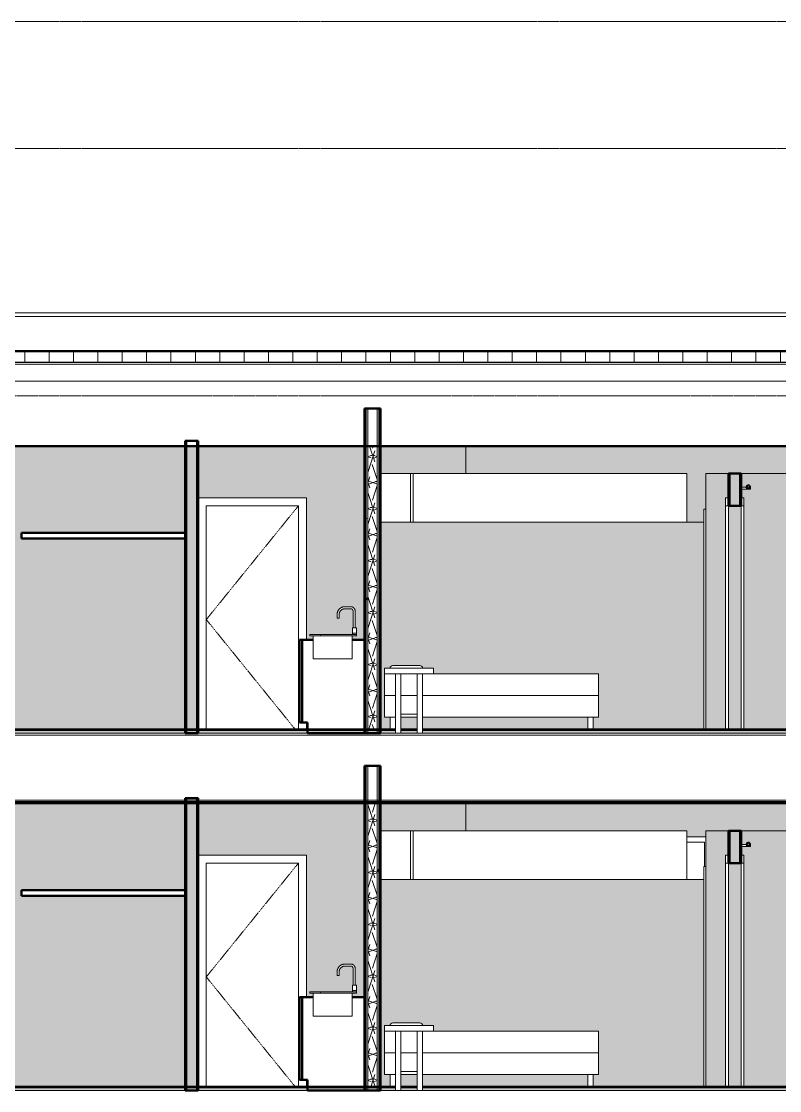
# Model space of a CAD drawing. Header units: inches. Extents: x 9584 to 15274, y -226 to 527.
# Drawn here: x 13887 to 14167, y 132 to 527 of the extents above; entities that cross this region are included whole.
import ezdxf

# ---------------------------------------------------------------- set-up
doc = ezdxf.new("R2010")
doc.units = ezdxf.units.IN
doc.header["$MEASUREMENT"] = 0
for name, pattern in [('Aligning Line 1_8_', [0.25, 0.125, -0.125]), ('Dash 1_16_', [0.125, 0.0625, -0.0625]), ('Grid Line 1_2_', [0.875, 0.5, -0.125, 0.125, -0.125])]:
    doc.linetypes.add(name, pattern=pattern)
for name, color, linetype, lineweight in [('0-5', 250, 'Continuous', 13), ('0-6', 90, 'Continuous', 5), ('A-AREA-PATT-2', 254, 'Continuous', 9), ('A-AREA-PATT-4', 41, 'Continuous', 9), ('A-DOOR-1', 7, 'Continuous', 9), ('A-DOOR-2', 7, 'Dash 1_16_', 9), ('A-DOOR-5', 250, 'Continuous', 13), ('A-DOOR-6', 10, 'Continuous', 50), ('A-DOOR-FRAM-1', 7, 'Continuous', 9), ('A-DOOR-FRAM-2', 50, 'Continuous', 20), ('A-FLOR-1', 192, 'Continuous', 50), ('A-FLOR-LEVL-1', 51, 'Grid Line 1_2_', 9), ('A-FLOR-MCUT', 51, 'Continuous', 13), ('A-FLOR-PATT-1', 8, 'Continuous', 9), ('A-GENM', 5, 'Continuous', 9), ('A-ROOF', 132, 'Continuous', 13), ('A-ROOF-1', 132, 'Continuous', 50), ('A-ROOF-PATT-1', 132, 'Continuous', 9), ('A-WALL', 113, 'Continuous', 13), ('A-WALL-1', 250, 'Continuous', 13), ('A-WALL-2', 10, 'Continuous', 50), ('A-WALL-PATT-1', 253, 'Continuous', 9), ('A-WALL-PATT-2', 7, 'Continuous', 9), ('G-ANNO-SYMB', 111, 'Aligning Line 1_8_', 9), ('G-ANNO-SYMB-1', 147, 'Aligning Line 1_8_', 9), ('I-FURN-1', 7, 'Continuous', 9), ('I-WALL-1', 10, 'Continuous', 50), ('P-SANR-FIXT-1', 7, 'Continuous', 9), ('Q-CASE-1', 10, 'Continuous', 50), ('Q-CASE-2', 7, 'Continuous', 9)]:
    doc.layers.add(name, color=color, linetype=linetype, lineweight=lineweight)
pattern_1 = [(216.87, (3263.504, 75.018), (47.980943, 31.987086), [7.997, -71.971]), (206.565, (3273.1, 70.22), (-15.99371, -15.99413), [17.881, -17.881]), (198.435, (3273.1, 62.223), (-31.98674, -15.99388), [10.115, -40.461])]
pattern_2 = [(0, (3257.106, 59.024), (30.72, 7.68), [1.267, -21.773, 1.267, -21.773, -122.88]), (0, (3257.106, 59.024), (30.72, 7.68), [-46.08, 1.267, -44.813, 1.267, -21.773, -53.76]), (0, (3257.106, 59.024), (30.72, 7.68), [-115.2, 1.267, -14.093, 1.267, -37.133]), (120, (3268.626, 62.864), (-22.01108, 22.7643), [1.267, -21.773, 1.267, -21.773, -122.88]), (120, (3268.626, 62.864), (-22.01108, 22.7643), [-46.08, 1.267, -44.813, 1.267, -21.773, -53.76]), (120, (3268.626, 62.864), (-22.01108, 22.7643), [-115.2, 1.267, -14.093, 1.267, -37.133]), (240, (3272.466, 78.224), (-8.70892, -30.4443), [1.267, -21.773, 1.267, -21.773, -122.88]), (240, (3272.466, 78.224), (-8.70892, -30.4443), [-46.08, 1.267, -44.813, 1.267, -21.773, -53.76]), (240, (3272.466, 78.224), (-8.70892, -30.4443), [-115.2, 1.267, -14.093, 1.267, -37.133])]
pattern_3 = [(161.57, (3257.586, 59.504), (-3.8399538, -1.54e-05), [0, -27.322, 3.034, 0]), (18.43, (3256.626, 59.504), (-3.8399538, 1.54e-05), [0, -27.322, 3.034, 0]), (108.43, (3257.586, 59.504), (1.919622, -9.6005246), [9.106, -21.25]), (71.57, (3256.626, 59.504), (1.919622, 9.6005246), [9.106, -21.25])]
pattern_4 = [(50, (14338.271, 59.024), (27.5427, -2.4099), [2.88, -31.68]), (355, (14338.27, 59.024), (-5.32784, 28.88427), [2.304, -25.344]), (100.451, (14340.567, 58.823), (22.2153, 26.47393), [2.448, -26.924]), (46.184, (14338.27, 66.704), (40.9819, -6.3564), [4.32, -47.52]), (96.636, (14341.687, 66.175), (35.8907, 37.4062), [3.671, -40.386]), (351.184, (14338.27, 66.704), (35.891, 37.4062), [3.456, -38.016]), (21, (14342.111, 64.784), (22.92104, -15.46073), [2.88, -31.68]), (326, (14342.11, 64.784), (9.3435, 27.84574), [2.304, -25.344]), (71.451, (14344.02, 63.496), (32.26477, 12.3844), [2.448, -26.924]), (37.5, (14338.271, 59.024), (0.466855, 12.78271), [1.267, -23.77, 1.267, -24.461, -25.44]), (37.5, (14338.271, 59.024), (0.466855, 12.78271), [-50.765, 1.267, -24.173]), (7.5, (14338.271, 59.024), (10.10159, 15.14509), [1.267, -13.402, 1.267, -23.194, -9.696]), (7.5, (14338.271, 59.024), (10.10159, 15.14509), [-39.13, 1.267, -8.429]), (327.5, (14329.708, 59.024), (20.49916, -0.86578), [1.267, -8.333, 1.267, -28.685, -39.744]), (327.5, (14329.708, 59.024), (20.49916, -0.86578), [-39.552, 1.267, -38.477]), (317.5, (14325.868, 59.024), (22.39478, 3.8443), [1.267, -11.213, 1.267, -18.624, -28.224]), (317.5, (14325.868, 59.024), (22.39478, 3.8443), [-32.371, 1.267, -26.957])]

# ---------------------------------------------------------------- blocks, each defined once
blk = doc.blocks.new('CTR - 2nd Phase_rvt-2-BUILDING SECTION - NORTH_SOUTH - LOOKING WEST')
at = {"layer": 'A-FLOR-LEVL-1'}
for p, q in [((1856.66, 394), (4168.71, 394)), ((1856.66, 264), (4168.71, 264)), ((1856.66, 132), (4168.71, 132))]:
    blk.add_line(p, q, dxfattribs=at)
at = {"layer": 'G-ANNO-SYMB-1'}
for p, q in [((1953.38, 526.95), (4071.98, 526.95)), ((1953.38, 388.59), (4071.98, 388.59))]:
    blk.add_line(p, q, dxfattribs=at)
blk = doc.blocks.new('FOLDING_SLIDING CLOSET - 72_ x 80_-1372823-BUILDING SECTION - NORTH_SOUTH - LOOKING WEST')
at = {"layer": 'A-DOOR-1'}
for p, q in [((3057.85, 214.75), (3058.6, 214.75)), ((3057.85, 133.37), (3057.85, 214.75))]:
    blk.add_line(p, q, dxfattribs=at)
blk = doc.blocks.new('OD_CW_Upper Cabinet - OD_CW_Upper Cabinet-1965009-BUILDING SECTION - NORTH_SOUTH - LOOKING WEST')
at = {"layer": 'Q-CASE-2'}
for p, q in [((2949.52, 228), (2938.52, 228)), ((2950.52, 228), (2949.52, 228)), ((2949.52, 210), (2949.52, 228)), ((2949.52, 228), (2949.52, 210)), ((2950.52, 228), (2950.52, 210))]:
    blk.add_line(p, q, dxfattribs=at)
blk = doc.blocks.new('Interior_barn_door_18732 - Interior_barn_door_18732-V72-BUILDING SECTION - NORTH_SOUTH - LOOKING WEST')
at = {"layer": 'A-DOOR-5'}
for p, q in [((3071.67, 222.96), (3073.64, 222.96)), ((3075.14, 222.15), (3071.67, 222.15)), ((3074.86, 222.96), (3075.14, 222.96)), ((3075.14, 222.96), (3075.14, 222.15))]:
    blk.add_line(p, q, dxfattribs=at)
at = {"layer": 'A-DOOR-6'}
for start, end in [(90, 270), (270, 90)]:
    blk.add_arc((3074.25, 223), 0.625, start, end, dxfattribs=at)
at = {"layer": 'A-DOOR-FRAM-1'}
for p, q in [((3065.92, 133.37), (3065.92, 216)), ((3066.92, 216), (3066.92, 133.37)), ((3071.67, 133.37), (3071.67, 216)), ((3072.67, 216), (3072.67, 133.37))]:
    blk.add_line(p, q, dxfattribs=at)
at = {"layer": 'A-DOOR-FRAM-2'}
for p, q in [((3065.92, 219), (3065.92, 216)), ((3066.92, 219), (3065.92, 219)), ((3066.92, 216), (3066.92, 219)), ((3072.67, 219), (3071.67, 219)), ((3071.67, 219), (3071.67, 216)), ((3072.67, 216), (3072.67, 219)), ((3065.92, 216), (3066.92, 216)), ((3071.67, 216), (3072.67, 216))]:
    blk.add_line(p, q, dxfattribs=at)
blk = doc.blocks.new('OD_CW_Upper Cabinet - OD_CW_Upper Cabinet-1965010-BUILDING SECTION - NORTH_SOUTH - LOOKING WEST')
at = {"layer": 'Q-CASE-2'}
for p, q in [((2950.52, 210), (2950.52, 228)), ((3051.62, 228), (2950.52, 228)), ((3051.62, 210), (3051.62, 228))]:
    blk.add_line(p, q, dxfattribs=at)
blk = doc.blocks.new('Bed-Standard - Queen 60_ x 79_-V78-BUILDING SECTION - NORTH_SOUTH - LOOKING WEST')
at = {"layer": 'I-FURN-1'}
for p, q in [((2953, 157), (2943, 157)), ((2940, 154), (2940, 146)), ((2958, 154), (3018, 154)), ((3018, 154), (3019, 154)), ((3019, 146), (3019, 154)), ((2940, 146), (2940, 138)), ((2940, 146), (2941, 146)), ((2941, 146), (2940, 146)), ((2941, 146), (2944, 146)), ((2944, 146), (2941, 146)), ((2946, 146), (2952, 146)), ((2952, 146), (2946, 146)), ((2954, 146), (3018, 146)), ((3018, 146), (2954, 146)), ((3018, 146), (3019, 146)), ((3019, 146), (3018, 146)), ((3019, 138), (3019, 146)), ((2941, 138), (2940, 138)), ((2944, 138), (2941, 138)), ((2942, 138), (2942, 133.37)), ((2942, 138), (2942, 133.37)), ((3018, 138), (2954, 138)), ((3015, 138), (3015, 133.37)), ((3015, 138), (3015, 133.37)), ((3017, 133.37), (3017, 138)), ((3017, 133.37), (3017, 138)), ((3019, 138), (3018, 138))]:
    blk.add_line(p, q, dxfattribs=at)
for centre, start, end in [((2943, 156), 90, 180), ((2953, 156), 0, 90)]:
    blk.add_arc(centre, 1, start, end, dxfattribs=at)
blk = doc.blocks.new('Table-Night Stand - 18_ x 18_ x 24_-1352623-BUILDING SECTION - NORTH_SOUTH - LOOKING WEST')
at = {"layer": 'I-FURN-1'}
for p, q in [((2939.95, 24), (2957.95, 24)), ((2939.95, 22), (2939.95, 24)), ((2957.95, 22), (2957.95, 24)), ((2957.95, 22), (2939.95, 22)), ((2943.95, 0), (2943.95, 22)), ((2945.95, 0), (2945.95, 22)), ((2951.95, 0), (2951.95, 22)), ((2953.95, 0), (2953.95, 22)), ((2945.95, 7), (2951.95, 7)), ((2945.95, 6), (2945.95, 7)), ((2951.95, 6), (2945.95, 6)), ((2951.95, 6), (2951.95, 7)), ((2945.95, 0), (2943.95, 0)), ((2953.95, 0), (2951.95, 0))]:
    blk.add_line(p, q, dxfattribs=at)
blk = doc.blocks.new('Single-Flush - 34_ x 84_-1372840-BUILDING SECTION - NORTH_SOUTH - LOOKING WEST')
at = {"layer": 'A-DOOR-2'}
for p in [(2908.15, 216), (2907.04, 133.37)]:
    blk.add_line(p, (2874.15, 174), dxfattribs=at)
at = {"layer": 'A-DOOR-FRAM-1'}
for p, q in [((2911.15, 219), (2871.15, 219)), ((2911.15, 166.5), (2911.15, 219)), ((2874.15, 133.37), (2874.15, 216)), ((2874.15, 216), (2908.15, 216)), ((2908.15, 216), (2908.15, 133.37)), ((2911.15, 133.37), (2911.15, 136))]:
    blk.add_line(p, q, dxfattribs=at)
blk = doc.blocks.new('M_Sink Vanity-Square - 500 x 440mm-V83-BUILDING SECTION - NORTH_SOUTH - LOOKING WEST')
at = {"layer": 'P-SANR-FIXT-1'}
for p, q in [((2927.52, 178.75), (2925.34, 178.75)), ((2925.34, 178), (2927.52, 178)), ((2922.46, 175.87), (2922.46, 174.5)), ((2923.21, 174.5), (2922.46, 174.5)), ((2923.21, 174.5), (2923.21, 175.87)), ((2928.34, 177.19), (2928.34, 171)), ((2929.09, 171), (2929.09, 177.19)), ((2928.15, 171), (2928.15, 168.99)), ((2928.15, 171), (2928.15, 168.99)), ((2928.17, 171), (2928.9, 171)), ((2928.17, 171), (2928.17, 171)), ((2928.9, 171), (2929.63, 171)), ((2929.63, 171), (2929.63, 171)), ((2929.65, 168.99), (2929.65, 171)), ((2929.65, 168.99), (2929.65, 171)), ((2912.33, 168.5), (2916.33, 168.5)), ((2912.33, 168), (2912.33, 168.5)), ((2916.33, 168), (2912.33, 168)), ((2913.58, 168), (2913.58, 159.5)), ((2916.33, 168.5), (2927.15, 168.5)), ((2916.33, 168.5), (2916.33, 168)), ((2927.15, 168), (2916.33, 168)), ((2927.15, 168.5), (2929.65, 168.5)), ((2929.65, 168), (2927.15, 168)), ((2928.02, 159.5), (2928.02, 168)), ((2928.15, 168.99), (2928.15, 168.5)), ((2928.15, 168.99), (2929.65, 168.99)), ((2929.65, 168.5), (2929.65, 168.99)), ((2929.65, 168), (2929.65, 168.5)), ((2916.33, 159.5), (2913.58, 159.5)), ((2925.27, 159.5), (2916.33, 159.5)), ((2928.02, 159.5), (2925.27, 159.5))]:
    blk.add_line(p, q, dxfattribs=at)
at = {"layer": 'P-SANR-FIXT-1', "flags": 128}
for points in [[(2925.34, 178.75), (2925.22, 178.75), (2925.11, 178.74), (2924.99, 178.73), (2924.88, 178.71), (2924.77, 178.69), (2924.65, 178.67), (2924.54, 178.64), (2924.43, 178.6), (2924.32, 178.57), (2924.22, 178.52), (2924.11, 178.48), (2924.01, 178.43), (2923.91, 178.37), (2923.81, 178.31), (2923.71, 178.25), (2923.62, 178.18), (2923.53, 178.11), (2923.44, 178.04), (2923.36, 177.96), (2923.27, 177.88), (2923.2, 177.79), (2923.12, 177.71), (2923.05, 177.62), (2922.98, 177.52), (2922.92, 177.43), (2922.86, 177.33), (2922.8, 177.23), (2922.75, 177.13), (2922.7, 177.02), (2922.66, 176.92), (2922.62, 176.81), (2922.58, 176.7), (2922.55, 176.59), (2922.52, 176.48), (2922.5, 176.36), (2922.49, 176.25), (2922.47, 176.14), (2922.46, 176.02), (2922.46, 175.91), (2922.46, 175.87)], [(2923.21, 175.87), (2923.21, 175.96), (2923.22, 176.04), (2923.23, 176.13), (2923.24, 176.21), (2923.25, 176.3), (2923.27, 176.38), (2923.29, 176.46), (2923.32, 176.54), (2923.35, 176.62), (2923.38, 176.7), (2923.41, 176.78), (2923.45, 176.86), (2923.49, 176.93), (2923.54, 177), (2923.58, 177.07), (2923.63, 177.14), (2923.68, 177.21), (2923.74, 177.28), (2923.8, 177.34), (2923.86, 177.4), (2923.92, 177.46), (2923.98, 177.51), (2924.05, 177.57), (2924.12, 177.62), (2924.19, 177.66), (2924.26, 177.71), (2924.33, 177.75), (2924.41, 177.79), (2924.49, 177.82), (2924.57, 177.86), (2924.65, 177.88), (2924.73, 177.91), (2924.81, 177.93), (2924.89, 177.95), (2924.98, 177.97), (2925.06, 177.98), (2925.14, 177.99), (2925.23, 178), (2925.31, 178), (2925.34, 178)], [(2929.09, 177.19), (2929.08, 177.25), (2929.08, 177.31), (2929.08, 177.37), (2929.07, 177.44), (2929.06, 177.5), (2929.04, 177.56), (2929.03, 177.62), (2929.01, 177.68), (2928.99, 177.74), (2928.96, 177.8), (2928.94, 177.85), (2928.91, 177.91), (2928.88, 177.96), (2928.85, 178.02), (2928.81, 178.07), (2928.78, 178.12), (2928.74, 178.17), (2928.7, 178.22), (2928.66, 178.26), (2928.61, 178.31), (2928.57, 178.35), (2928.52, 178.39), (2928.47, 178.43), (2928.42, 178.47), (2928.37, 178.5), (2928.31, 178.54), (2928.26, 178.57), (2928.2, 178.59), (2928.15, 178.62), (2928.09, 178.64), (2928.03, 178.67), (2927.97, 178.68), (2927.91, 178.7), (2927.85, 178.72), (2927.79, 178.73), (2927.73, 178.74), (2927.67, 178.74), (2927.6, 178.75), (2927.54, 178.75), (2927.52, 178.75)], [(2927.52, 178), (2927.56, 178), (2927.59, 178), (2927.62, 177.99), (2927.65, 177.99), (2927.69, 177.98), (2927.72, 177.98), (2927.75, 177.97), (2927.78, 177.96), (2927.81, 177.95), (2927.84, 177.94), (2927.87, 177.92), (2927.9, 177.91), (2927.93, 177.89), (2927.96, 177.88), (2927.98, 177.86), (2928.01, 177.84), (2928.03, 177.82), (2928.06, 177.8), (2928.08, 177.78), (2928.11, 177.75), (2928.13, 177.73), (2928.15, 177.71), (2928.17, 177.68), (2928.19, 177.65), (2928.21, 177.63), (2928.22, 177.6), (2928.24, 177.57), (2928.26, 177.54), (2928.27, 177.51), (2928.28, 177.48), (2928.29, 177.45), (2928.3, 177.42), (2928.31, 177.39), (2928.32, 177.36), (2928.32, 177.33), (2928.33, 177.29), (2928.33, 177.26), (2928.34, 177.23), (2928.34, 177.2), (2928.34, 177.19)]]:
    blk.add_lwpolyline(points, dxfattribs=at)
blk = doc.blocks.new('OD_CW_Base Cabinet - OD_CW_Base Cabinet-1869844-BUILDING SECTION - NORTH_SOUTH - LOOKING WEST')
at = {"layer": 'Q-CASE-1'}
for p, q in [((2908.52, 166.5), (2908.52, 136)), ((2909.52, 166.5), (2908.52, 166.5)), ((2909.52, 136), (2909.52, 166.5)), ((2909.52, 166.5), (2909.52, 136)), ((2913.58, 166.5), (2909.52, 166.5)), ((2932.52, 166.5), (2928.02, 166.5)), ((2932.52, 132), (2932.52, 166.5)), ((2908.52, 136), (2909.52, 136)), ((2909.52, 136), (2911.52, 136)), ((2911.52, 136), (2911.52, 132)), ((2911.52, 132), (2932.52, 132))]:
    blk.add_line(p, q, dxfattribs=at)
blk = doc.blocks.new('OD_CW_Closet - OD_CW_Closet-1901942-BUILDING SECTION - NORTH_SOUTH - LOOKING WEST')
at = {"layer": 'Q-CASE-1'}
for p, q in [((2805.87, 206), (2805.87, 204)), ((2866.4, 206), (2805.87, 206)), ((2866.4, 204), (2866.4, 206)), ((2805.87, 204), (2866.4, 204))]:
    blk.add_line(p, q, dxfattribs=at)
blk = doc.blocks.new('CTR - 1st Phase - Unit Layouts_rvt-2-BUILDING SECTION - NORTH_SOUTH - LOOKING WEST')
at = {"layer": 'A-WALL-PATT-1'}
h = blk.add_hatch(dxfattribs=at)
h.set_pattern_fill('FP_45', color=256, style=0, pattern_type=2)
h.set_pattern_definition(pattern_1)
h.paths.add_polyline_path([(2868.14, 265.25), (2870.52, 265.25), (2870.52, 265.37), (2867.02, 265.37), (2867.02, 265.25)], flags=0)
h = blk.add_hatch(dxfattribs=at)
h.set_pattern_fill('FP_45', color=256, style=0, pattern_type=2)
h.set_pattern_definition(pattern_1)
h.paths.add_polyline_path([(2870.52, 133.25), (2870.52, 133.37), (2867.02, 133.37), (2867.02, 133.25)], flags=0)
at = {"layer": 'A-WALL-1'}
for p, q in [((2867.02, 372), (2867.02, 264)), ((2870.52, 372), (2870.52, 264)), ((2970.03, 370), (2970.03, 360)), ((3058.6, 265.37), (3058.6, 360)), ((3058.6, 360), (3063.35, 360)), ((3066.92, 360), (3063.35, 360)), ((3067.55, 348), (3067.55, 360)), ((3071.05, 348), (3071.05, 360)), ((3092.12, 360), (3071.67, 360)), ((3066.92, 265.37), (3066.92, 348)), ((3071.67, 348), (3071.67, 265.37)), ((3057.85, 342), (2938.52, 342)), ((2867.02, 240), (2867.02, 132)), ((2870.52, 240), (2870.52, 132)), ((2970.03, 238.12), (2970.03, 228)), ((3058.6, 133.37), (3058.6, 228)), ((3058.6, 228), (3063.35, 228)), ((3066.92, 228), (3063.35, 228)), ((3067.55, 216), (3067.55, 228)), ((3071.05, 216), (3071.05, 228)), ((3092.12, 228), (3071.67, 228)), ((3066.92, 133.37), (3066.92, 216)), ((3071.67, 216), (3071.67, 133.37)), ((3057.85, 210), (2938.52, 210))]:
    blk.add_line(p, q, dxfattribs=at)
at = {"layer": 'A-WALL-2'}
for p, q in [((2871.15, 372), (2866.4, 372)), ((2866.4, 372), (2866.4, 264)), ((2871.15, 264), (2871.15, 372)), ((3071.67, 360), (3066.92, 360)), ((3066.92, 360), (3066.92, 348)), ((3071.67, 348), (3071.67, 360)), ((3066.92, 348), (3071.67, 348)), ((2866.4, 264), (2871.15, 264)), ((2871.15, 240), (2866.4, 240)), ((2866.4, 240), (2866.4, 132)), ((2871.15, 132), (2871.15, 240)), ((3071.67, 228), (3066.92, 228)), ((3066.92, 228), (3066.92, 216)), ((3071.67, 216), (3071.67, 228)), ((3066.92, 216), (3071.67, 216)), ((2866.4, 132), (2871.15, 132))]:
    blk.add_line(p, q, dxfattribs=at)
at = {"layer": '0-5'}
for name, p in [('OD_CW_Upper Cabinet - OD_CW_Upper Cabinet-1965009-BUILDING SECTION - NORTH_SOUTH - LOOKING WEST', (0, 132)), ('OD_CW_Upper Cabinet - OD_CW_Upper Cabinet-1965010-BUILDING SECTION - NORTH_SOUTH - LOOKING WEST', (0, 132)), ('Interior_barn_door_18732 - Interior_barn_door_18732-V72-BUILDING SECTION - NORTH_SOUTH - LOOKING WEST', (0, 132)), ('Single-Flush - 34_ x 84_-1372840-BUILDING SECTION - NORTH_SOUTH - LOOKING WEST', (0, 132)), ('FOLDING_SLIDING CLOSET - 72_ x 80_-1372823-BUILDING SECTION - NORTH_SOUTH - LOOKING WEST', (0, 132)), ('OD_CW_Closet - OD_CW_Closet-1901942-BUILDING SECTION - NORTH_SOUTH - LOOKING WEST', (0, 132)), ('M_Sink Vanity-Square - 500 x 440mm-V83-BUILDING SECTION - NORTH_SOUTH - LOOKING WEST', (0, 132)), ('OD_CW_Base Cabinet - OD_CW_Base Cabinet-1869844-BUILDING SECTION - NORTH_SOUTH - LOOKING WEST', (0, 132)), ('Bed-Standard - Queen 60_ x 79_-V78-BUILDING SECTION - NORTH_SOUTH - LOOKING WEST', (0, 132)), ('Table-Night Stand - 18_ x 18_ x 24_-1352623-BUILDING SECTION - NORTH_SOUTH - LOOKING WEST', (0.05, 264)), ('OD_CW_Upper Cabinet - OD_CW_Upper Cabinet-1965009-BUILDING SECTION - NORTH_SOUTH - LOOKING WEST', (0, 0)), ('OD_CW_Upper Cabinet - OD_CW_Upper Cabinet-1965010-BUILDING SECTION - NORTH_SOUTH - LOOKING WEST', (0, 0)), ('Interior_barn_door_18732 - Interior_barn_door_18732-V72-BUILDING SECTION - NORTH_SOUTH - LOOKING WEST', (0, 0)), ('Single-Flush - 34_ x 84_-1372840-BUILDING SECTION - NORTH_SOUTH - LOOKING WEST', (0, 0)), ('FOLDING_SLIDING CLOSET - 72_ x 80_-1372823-BUILDING SECTION - NORTH_SOUTH - LOOKING WEST', (0, 0)), ('OD_CW_Closet - OD_CW_Closet-1901942-BUILDING SECTION - NORTH_SOUTH - LOOKING WEST', (0, 0)), ('M_Sink Vanity-Square - 500 x 440mm-V83-BUILDING SECTION - NORTH_SOUTH - LOOKING WEST', (0, 0)), ('OD_CW_Base Cabinet - OD_CW_Base Cabinet-1869844-BUILDING SECTION - NORTH_SOUTH - LOOKING WEST', (0, 0)), ('Bed-Standard - Queen 60_ x 79_-V78-BUILDING SECTION - NORTH_SOUTH - LOOKING WEST', (0, 0)), ('Table-Night Stand - 18_ x 18_ x 24_-1352623-BUILDING SECTION - NORTH_SOUTH - LOOKING WEST', (0.05, 132))]:
    blk.add_blockref(name, p, dxfattribs=at)
blk = doc.blocks.new('CTR  - Topography_rvt-2-BUILDING SECTION - NORTH_SOUTH - LOOKING WEST')
at = {"layer": 'G-ANNO-SYMB-1'}
blk.add_line((1953.38, 480), (4071.98, 480), dxfattribs=at)
blk = doc.blocks.new('CTR - 1st Phase - Common Walls_rvt-2-BUILDING SECTION - NORTH_SOUTH - LOOKING WEST')
at = {"layer": 'A-AREA-PATT-2'}
h = blk.add_hatch(color=256, dxfattribs=at)
h.paths.add_polyline_path([(2938.52, 265.37), (2942.02, 265.37), (2942.02, 270), (2940, 270), (2940, 288), (2942, 288), (2942.13, 288.5), (2942.5, 288.87), (2943, 289), (2953, 289), (2953.5, 288.87), (2953.86, 288.5), (2954, 288), (2958, 288), (2958, 286), (3019, 286), (3019, 270), (3016.97, 270), (3016.97, 265.37), (3057.85, 265.37), (3057.85, 346.75), (3058.6, 346.75), (3058.6, 265.37), (3065.92, 265.37), (3065.92, 351), (3066.92, 351), (3066.92, 265.37), (3071.67, 265.37), (3071.67, 351), (3072.67, 351), (3072.67, 265.37), (3092.12, 265.37), (3092.12, 346.12), (3097.13, 346.12), (3097.13, 282), (3100.17, 282), (3100.17, 347), (3134.12, 347), (3134.12, 370), (2938.52, 370), (2938.52, 360), (3051.62, 360), (3051.62, 342), (2938.52, 342), (2938.52, 269.43)], flags=0)
h.paths.add_polyline_path([(2943.97, 265.37), (2944, 265.37), (2943.97, 269.43)], flags=0)
h.paths.add_polyline_path([(2946, 265.37), (2952, 265.37), (2952, 270), (2946, 270), (2946, 269.43)], flags=0)
h.paths.add_polyline_path([(3100.17, 265.37), (3100.17, 277.5), (3097.13, 277.5), (3097.13, 265.37), (3098.91, 265.37)], flags=0)
h.paths.add_polyline_path([(3015.02, 265.37), (3015.02, 270), (2954, 270), (2954, 265.37), (3012.68, 265.37)], flags=0)
h.paths.add_polyline_path([(3071.67, 354.15), (3071.67, 354.96), (3073.62, 355), (3073.8, 355.44), (3074.25, 355.62), (3074.69, 355.44), (3074.87, 354.96), (3075.14, 354.96), (3075.14, 354.15), (3072.67, 354.15)], flags=0)
h = blk.add_hatch(color=256, dxfattribs=at)
h.paths.add_polyline_path([(2938.52, 133.37), (2942.02, 133.37), (2942.02, 138), (2940, 138), (2940, 156), (2942, 156), (2942.13, 156.5), (2942.5, 156.87), (2943, 157), (2953, 157), (2953.5, 156.87), (2953.86, 156.5), (2954, 156), (2958, 156), (2958, 154), (3019, 154), (3019, 138), (3016.97, 137.99), (3016.97, 133.37), (3057.85, 133.37), (3057.85, 210), (2938.52, 210), (2938.52, 135.27)], flags=0)
h.paths.add_polyline_path([(3092.12, 133.37), (3100.17, 133.37), (3100.17, 145.5), (3092.12, 145.5), (3092.12, 150), (3100.17, 150), (3100.17, 215), (3134.12, 215), (3134.12, 238.12), (2938.52, 238.12), (2938.52, 228), (3051.62, 228), (3051.62, 225.75), (3058.6, 225.75), (3058.6, 133.37), (3065.92, 133.37), (3065.92, 219), (3066.92, 219), (3066.92, 133.37), (3071.67, 133.37), (3071.67, 219), (3072.67, 219), (3072.67, 133.37), (3078.89, 133.37)], flags=0)
h.paths.add_polyline_path([(2943.97, 133.37), (2944, 133.37), (2943.97, 135.28)], flags=0)
h.paths.add_polyline_path([(2946, 133.37), (2952, 133.37), (2952, 138), (2946, 137.99), (2946, 135.29)], flags=0)
h.paths.add_polyline_path([(3015.02, 133.37), (3015.02, 138), (2954, 138), (2954, 133.37), (3012.68, 133.37)], flags=0)
h.paths.add_polyline_path([(3071.67, 222.15), (3071.67, 222.96), (3073.62, 223), (3073.8, 223.44), (3074.25, 223.62), (3074.69, 223.44), (3074.87, 222.96), (3075.14, 222.96), (3075.14, 222.15), (3072.67, 222.15)], flags=0)
at = {"layer": 'A-AREA-PATT-4'}
h = blk.add_hatch(color=256, dxfattribs=at)
h.paths.add_polyline_path([(2805.25, 265.37), (2871.15, 265.37), (2871.15, 351), (2911.15, 351), (2911.15, 298.5), (2913.58, 298.5), (2913.58, 300), (2912.33, 300), (2912.33, 300.5), (2928.15, 300.5), (2928.17, 303), (2928.34, 303), (2928.34, 309.27), (2928.08, 309.74), (2927.93, 309.89), (2927.45, 310), (2925.26, 309.99), (2924.43, 309.78), (2923.83, 309.38), (2923.35, 308.58), (2923.21, 307.87), (2923.17, 306.5), (2922.46, 306.5), (2922.5, 308.06), (2922.68, 308.98), (2923.3, 309.91), (2924.26, 310.54), (2925.34, 310.75), (2927.52, 310.71), (2928.05, 310.61), (2928.34, 310.51), (2928.9, 309.89), (2929.09, 309.19), (2929.09, 303), (2929.63, 303), (2929.65, 300), (2928.02, 300), (2928.02, 298.5), (2932.52, 298.5), (2932.52, 370), (2640.92, 370), (2640.92, 360), (2652.7, 360), (2652.7, 324), (2640.92, 324), (2640.92, 303), (2652.82, 303), (2652.82, 298.5), (2676.51, 298.5), (2676.51, 346.12), (2714.54, 346.12), (2714.54, 298.5), (2714.91, 298.5), (2714.91, 346.12), (2752.94, 346.12), (2752.94, 265.37), (2800.12, 265.37), (2800.12, 351), (2801.12, 351), (2801.12, 265.37), (2801.75, 265.37)], flags=0)
h.paths.add_polyline_path([(2911.52, 265.37), (2911.52, 268), (2911.15, 268), (2911.15, 265.37)], flags=0)
h.paths.add_polyline_path([(2866.4, 336), (2805.87, 336), (2805.87, 338), (2866.4, 338)], flags=0)
h = blk.add_hatch(color=256, dxfattribs=at)
h.paths.add_polyline_path([(2788.89, 133.37), (2800.12, 133.37), (2800.12, 219), (2801.12, 219), (2801.12, 133.37), (2871.15, 133.37), (2871.15, 219), (2911.15, 219), (2911.15, 166.5), (2913.58, 166.5), (2913.58, 168), (2912.33, 168), (2912.33, 168.5), (2928.15, 168.5), (2928.17, 171), (2928.34, 171), (2928.34, 177.27), (2928.08, 177.74), (2927.93, 177.89), (2927.45, 178), (2925.26, 177.99), (2924.43, 177.78), (2923.83, 177.38), (2923.35, 176.58), (2923.21, 175.87), (2923.17, 174.5), (2922.46, 174.5), (2922.5, 176.06), (2922.68, 176.98), (2923.3, 177.91), (2924.26, 178.54), (2925.34, 178.75), (2927.52, 178.71), (2928.05, 178.61), (2928.34, 178.51), (2928.9, 177.89), (2929.09, 177.19), (2929.09, 171), (2929.63, 171), (2929.65, 168), (2928.02, 168), (2928.02, 166.5), (2932.52, 166.5), (2932.52, 238.12), (2640.92, 238.12), (2640.92, 228), (2652.7, 228), (2652.7, 192), (2640.92, 192), (2640.92, 171), (2652.82, 171), (2652.82, 166.5), (2676.51, 166.5), (2676.51, 225.75), (2714.54, 225.75), (2714.54, 166.5), (2714.91, 166.5), (2714.91, 225.75), (2752.94, 225.75), (2752.94, 145), (2749.3, 145), (2749.3, 133.37), (2780.96, 133.37)], flags=0)
h.paths.add_polyline_path([(2911.15, 133.37), (2911.52, 133.37), (2911.52, 136), (2911.15, 136), (2911.15, 135.19)], flags=0)
h.paths.add_polyline_path([(2866.4, 204), (2805.87, 204), (2805.87, 206), (2866.4, 206)], flags=0)
at = {"layer": 'A-WALL-PATT-1'}
h = blk.add_hatch(dxfattribs=at)
h.set_pattern_fill('FP_52', color=256, style=0, pattern_type=2)
h.set_pattern_definition(pattern_3)
h.paths.add_polyline_path([(2933.77, 265.25), (2937.27, 265.25), (2937.27, 370), (2933.77, 370), (2933.77, 265.37)], flags=0)
h = blk.add_hatch(dxfattribs=at)
h.set_pattern_fill('FP_52', color=256, style=0, pattern_type=2)
h.set_pattern_definition(pattern_3)
h.paths.add_polyline_path([(2933.77, 133.25), (2937.27, 133.25), (2937.27, 238.12), (2933.77, 238.12), (2933.77, 135.25)], flags=0)
at = {"layer": 'A-WALL-PATT-2'}
h = blk.add_hatch(dxfattribs=at)
h.set_pattern_fill('FP_43', color=256, style=0, pattern_type=2)
h.set_pattern_definition(pattern_2)
h.paths.add_polyline_path([(2932.52, 265.37), (2933.15, 265.37), (2933.15, 370), (2932.52, 370), (2932.52, 268)], flags=0)
h = blk.add_hatch(dxfattribs=at)
h.set_pattern_fill('FP_43', color=256, style=0, pattern_type=2)
h.set_pattern_definition(pattern_2)
h.paths.add_polyline_path([(2933.35, 265.37), (2933.77, 265.37), (2933.77, 370), (2933.15, 370), (2933.15, 265.37)], flags=0)
h = blk.add_hatch(dxfattribs=at)
h.set_pattern_fill('FP_43', color=256, style=0, pattern_type=2)
h.set_pattern_definition(pattern_2)
h.paths.add_polyline_path([(2933.15, 133.37), (2933.15, 238.12), (2932.52, 238.12), (2932.52, 133.37)], flags=0)
h = blk.add_hatch(dxfattribs=at)
h.set_pattern_fill('FP_43', color=256, style=0, pattern_type=2)
h.set_pattern_definition(pattern_2)
h.paths.add_polyline_path([(2933.35, 133.37), (2933.77, 133.37), (2933.77, 238.12), (2933.15, 238.12), (2933.15, 133.37)], flags=0)
h = blk.add_hatch(dxfattribs=at)
h.set_pattern_fill('FP_43', color=256, style=0, pattern_type=2)
h.set_pattern_definition(pattern_2)
h.paths.add_polyline_path([(2937.9, 133.37), (2937.9, 238.12), (2937.27, 238.12), (2937.27, 133.37)], flags=0)
h = blk.add_hatch(dxfattribs=at)
h.set_pattern_fill('FP_43', color=256, style=0, pattern_type=2)
h.set_pattern_definition(pattern_2)
h.paths.add_polyline_path([(2938.52, 133.37), (2938.52, 238.12), (2937.9, 238.12), (2937.9, 133.37), (2938.2, 133.37)], flags=0)
at = {"layer": 'A-FLOR-LEVL-1'}
for p, q in [((1856.66, 394), (4168.71, 394)), ((1856.66, 264), (4168.71, 264)), ((1856.66, 132), (4168.71, 132))]:
    blk.add_line(p, q, dxfattribs=at)
at = {"layer": 'A-WALL-1'}
for p, q in [((2933.15, 264), (2933.15, 384)), ((2933.77, 264), (2933.77, 384)), ((2937.27, 264), (2937.27, 384)), ((2937.9, 264), (2937.9, 384)), ((2933.15, 132), (2933.15, 252)), ((2933.77, 132), (2933.77, 252)), ((2937.27, 132), (2937.27, 252)), ((2937.9, 132), (2937.9, 252))]:
    blk.add_line(p, q, dxfattribs=at)
at = {"layer": 'G-ANNO-SYMB-1'}
for p, q in [((1953.38, 526.95), (4071.98, 526.95)), ((1953.38, 526.95), (4071.98, 526.95)), ((1953.38, 480), (4071.98, 480))]:
    blk.add_line(p, q, dxfattribs=at)
at = {"layer": 'I-WALL-1'}
for p, q in [((2932.52, 384), (2932.52, 264)), ((2938.52, 384), (2932.52, 384)), ((2938.52, 264), (2938.52, 384)), ((2932.52, 264), (2938.52, 264)), ((2932.52, 252), (2932.52, 132)), ((2938.52, 252), (2932.52, 252)), ((2938.52, 132), (2938.52, 252)), ((2932.52, 132), (2938.52, 132))]:
    blk.add_line(p, q, dxfattribs=at)
blk = doc.blocks.new('Basic Wall _ EXT - FIBER CEMENT - SMALL - ___-1939673-BUILDING SECTION - NORTH_SOUTH - LOOKING WEST')
at = {"layer": 'A-WALL'}
blk.add_line((3855.16, 419.28), (2073.48, 419.28), dxfattribs=at)
blk = doc.blocks.new('_THE_ WINDOW _ DOOR - Window - 2nd _ 3rd Floors-V92-BUILDING SECTION - NORTH_SOUTH - LOOKING WEST')
at = {"layer": 'A-GENM'}
for p, q in [((3051.62, 223.75), (3058.14, 223.75)), ((3058.14, 223.75), (3058.14, 214.75))]:
    blk.add_line(p, q, dxfattribs=at)

msp = doc.modelspace()

# ---------------------------------------------------------------- hatches: boundary and pattern name
at = {"layer": 'A-FLOR-PATT-1'}
h = msp.add_hatch(dxfattribs=at)
h.set_pattern_fill('FP_44', color=256, style=0, pattern_type=2)
h.set_pattern_definition(pattern_4)
h.paths.add_polyline_path([(13793.7016, 264), (13803.8974, 264), (13803.8974, 265), (13597.7151, 265), (13597.8242, 264), (13762.8153, 264)], flags=0)
h.paths.add_polyline_path([(14590.3934, 264), (14616.6322, 264), (14616.6322, 265), (14411.4143, 265), (14411.4143, 264), (14588.1982, 264)], flags=0)
h.paths.add_polyline_path([(14177.7016, 264), (14401.4143, 264), (14401.4143, 265), (14035.1638, 265), (14035.1638, 264), (14173.2891, 264)], flags=0)
h.paths.add_polyline_path([(13863.3748, 264), (14025.1638, 264), (14025.1638, 265), (13827.8307, 265), (13827.8307, 264), (13834.1016, 264)], flags=0)
h.paths.add_polyline_path([(14740.2447, 264), (14793.0714, 264), (14793.0714, 265), (14704.8697, 265), (14704.8697, 264)], flags=0)
h.paths.add_polyline_path([(13154.4016, 264), (13157.3391, 264), (13157.3391, 265), (13151.8391, 265), (13151.8391, 264)], flags=0)
h.paths.add_polyline_path([(13531.0934, 264), (13575.8015, 264), (13575.9106, 265), (13406.6723, 265), (13406.6723, 264), (13527.2766, 264)], flags=0)
h.paths.add_polyline_path([(14933.6391, 264), (14933.6391, 265), (14867.0714, 265), (14867.0714, 264), (14921.4246, 264)], flags=0)
h.paths.add_polyline_path([(13215.9899, 264), (13367.4899, 264), (13367.4899, 265), (13215.9899, 265)], flags=0)
h.paths.add_polyline_path([(14865.0714, 264), (14865.0714, 265), (14795.0714, 265), (14795.0714, 264), (14863.4942, 264)], flags=0)
h.paths.add_polyline_path([(14409.4143, 264), (14409.4143, 265), (14403.4143, 265), (14403.4143, 264), (14408.3262, 264)], flags=0)
h.paths.add_polyline_path([(14027.6403, 264), (14033.1638, 264), (14033.1638, 265), (14027.1638, 265), (14027.1638, 264)], flags=0)
h = msp.add_hatch(dxfattribs=at)
h.set_pattern_fill('FP_43', color=256, style=0, pattern_type=2)
h.set_pattern_definition([(0, (14338.271, 59.024), (30.72, 7.68), [1.267, -21.773, 1.267, -21.773, -122.88]), (0, (14338.271, 59.024), (30.72, 7.68), [-46.08, 1.267, -44.813, 1.267, -21.773, -53.76]), (0, (14338.271, 59.024), (30.72, 7.68), [-115.2, 1.267, -14.093, 1.267, -37.133]), (120, (14349.791, 62.864), (-22.011075, 22.7643), [1.267, -21.773, 1.267, -21.773, -122.88]), (120, (14349.791, 62.864), (-22.011075, 22.7643), [-46.08, 1.267, -44.813, 1.267, -21.773, -53.76]), (120, (14349.791, 62.864), (-22.011075, 22.7643), [-115.2, 1.267, -14.093, 1.267, -37.133]), (240, (14353.631, 78.224), (-8.708925, -30.4443), [1.267, -21.773, 1.267, -21.773, -122.88]), (240, (14353.631, 78.224), (-8.708925, -30.4443), [-46.08, 1.267, -44.813, 1.267, -21.773, -53.76]), (240, (14353.631, 78.224), (-8.708925, -30.4443), [-115.2, 1.267, -14.093, 1.267, -37.133])])
h.paths.add_polyline_path([(13151.8391, 238.125), (14933.6391, 238.125), (14933.6391, 238.75), (13151.8391, 238.75)], flags=0)
h = msp.add_hatch(dxfattribs=at)
h.set_pattern_fill('FP_44', color=256, style=0, pattern_type=2)
h.set_pattern_definition(pattern_4)
h.paths.add_polyline_path([(13613.8512, 132), (13803.8974, 132), (13803.8974, 133), (13597.7151, 133), (13597.8242, 132), (13603.8891, 132)], flags=0)
h.paths.add_polyline_path([(13953.2049, 132), (14025.1638, 132), (14025.1638, 133), (13827.8307, 133), (13827.8307, 132), (13947.5641, 132)], flags=0)
h.paths.add_polyline_path([(14590.3934, 132), (14616.6322, 132), (14616.6322, 133), (14411.4143, 133), (14411.4143, 132), (14588.1982, 132)], flags=0)
h.paths.add_polyline_path([(14755.909, 132), (14793.0714, 132), (14793.0714, 133), (14704.8697, 133), (14704.8697, 132), (14748.6197, 132)], flags=0)
h.paths.add_polyline_path([(14160.0528, 132), (14401.4143, 132), (14401.4143, 133), (14035.1638, 133), (14035.1638, 132), (14152.8391, 132)], flags=0)
h.paths.add_polyline_path([(13157.3391, 132), (13157.3391, 133), (13151.8391, 133), (13151.8391, 132)], flags=0)
h.paths.add_polyline_path([(13215.9899, 132), (13367.4899, 132), (13367.4899, 133), (13215.9899, 132.9642)], flags=0)
h.paths.add_polyline_path([(13531.0934, 132), (13575.8015, 132), (13575.9106, 133), (13406.6723, 133), (13406.6723, 132), (13524.9141, 132)], flags=0)
h.paths.add_polyline_path([(14033.1638, 132), (14033.1638, 133), (14027.1638, 133), (14027.1638, 132), (14027.6403, 132)], flags=0)
h.paths.add_polyline_path([(14933.6391, 132), (14933.6391, 133), (14867.0714, 133), (14867.0714, 132), (14921.4246, 132)], flags=0)
h.paths.add_polyline_path([(14865.0714, 132), (14865.0714, 133), (14795.0714, 133), (14795.0714, 132), (14863.4942, 132)], flags=0)
h.paths.add_polyline_path([(14409.4143, 132), (14409.4143, 133), (14403.4143, 133), (14403.4143, 132), (14408.3262, 132)], flags=0)
at = {"layer": 'A-ROOF-PATT-1'}
h = msp.add_hatch(dxfattribs=at)
h.set_pattern_fill('FP_47', color=256, style=0, pattern_type=2)
h.set_pattern_definition([(0, (14338.271, 59.024), (0, 9), []), (90, (14338.271, 59.024), (-9, 6e-16), [])])
h.paths.add_polyline_path([(13151.8391, 400.8859), (14483.9641, 400.9028), (14483.9641, 404.9036), (13151.8391, 404.8868), (13151.8391, 400.8943)], flags=0)
h = msp.add_hatch(dxfattribs=at)
h.set_pattern_fill('FP_46', color=256, style=0, pattern_type=2)
h.set_pattern_definition([(0, (14338.2713, 59.024), (0, 4.798), []), (315, (14338.2713, 59.024), (4.798427, 0), [6.786, -6.786]), (45, (14338.2713, 59.024), (4.798427, 0), [6.786, -6.786])])
h.paths.add_polyline_path([(13151.8391, 400.1358), (14483.9641, 400.1526), (14483.9641, 400.9028), (13151.8391, 400.8601), (13151.8391, 400.1442)], flags=0)

# ---------------------------------------------------------------- linework, layer by layer
at = {"layer": 'A-FLOR-1'}
for p, q in [((14025.1638, 265.375), (13827.8104, 265.375)), ((14033.1638, 265.375), (14027.1638, 265.375)), ((14401.4143, 265.375), (14035.1638, 265.375)), ((13151.8391, 238.125), (14933.0141, 238.125)), ((14025.1638, 133.375), (13827.8104, 133.375)), ((14033.1638, 133.375), (14027.1638, 133.375)), ((14401.4143, 133.375), (14035.1638, 133.375))]:
    msp.add_line(p, q, dxfattribs=at)
at = {"layer": 'A-FLOR-LEVL-1'}
for p, q in [((12938.5758, 394), (15249.1298, 394)), ((12938.5758, 264), (15249.1298, 264)), ((12938.5758, 132), (15249.1298, 132))]:
    msp.add_line(p, q, dxfattribs=at)
at = {"layer": 'A-FLOR-MCUT'}
for p, q in [((14025.1638, 265.25), (13827.8104, 265.25)), ((14025.1638, 265), (13827.8104, 265)), ((14033.1638, 265.25), (14027.1638, 265.25)), ((14033.1638, 265), (14027.1638, 265)), ((14401.4143, 265.25), (14035.1638, 265.25)), ((14401.4143, 265), (14035.1638, 265)), ((14939.1391, 263.25), (13151.8391, 263.25)), ((14025.1638, 264), (13827.8104, 264)), ((14033.1638, 264), (14027.1638, 264)), ((14401.4143, 264), (14035.1638, 264)), ((14933.6391, 239.25), (13151.8391, 239.25)), ((14933.6391, 238.75), (13151.8391, 238.75)), ((14025.1638, 133.25), (13827.8104, 133.25)), ((14025.1638, 133), (13827.8104, 133)), ((14025.1638, 132), (13827.8104, 132)), ((14033.1638, 133.25), (14027.1638, 133.25)), ((14033.1638, 133), (14027.1638, 133)), ((14033.1638, 132), (14027.1638, 132)), ((14401.4143, 133.25), (14035.1638, 133.25)), ((14401.4143, 133), (14035.1638, 133)), ((14401.4143, 132), (14035.1638, 132))]:
    msp.add_line(p, q, dxfattribs=at)
at = {"layer": 'A-ROOF', "flags": 128}
for points in [[(14483.9641, 404.9036), (13817.9016, 404.8952), (13151.8391, 404.8868)], [(14483.9641, 400.9028), (13817.9016, 400.8943), (13151.8391, 400.8859)], [(14483.9641, 400.1526), (13817.9016, 400.1442), (13151.8391, 400.1358)]]:
    msp.add_lwpolyline(points, dxfattribs=at)
at = {"layer": 'A-ROOF-1'}
msp.add_line((13151.8391, 370), (14933.6391, 370), dxfattribs=at)
at = {"layer": 'A-ROOF-1', "flags": 128}
msp.add_lwpolyline([(14483.9641, 405.1537), (14335.9502, 405.1518), (14187.9363, 405.1499), (14039.9224, 405.148), (13891.9085, 405.1462), (13743.8946, 405.1443), (13595.8807, 405.1424), (13447.8668, 405.1406), (13299.8529, 405.1387), (13151.8391, 405.1368)], dxfattribs=at)
at = {"layer": 'A-WALL'}
for p, q in [((14933.0141, 418), (13157.9641, 418)), ((14132.7891, 225.75), (14139.7659, 225.75))]:
    msp.add_line(p, q, dxfattribs=at)
at = {"layer": 'G-ANNO-SYMB'}
for p, q in [((13034.5465, 526.9531), (15153.1465, 526.9531)), ((13034.5465, 480), (15153.1465, 480))]:
    msp.add_line(p, q, dxfattribs=at)

# ---------------------------------------------------------------- block references
at = {"layer": '0-6'}
for name in ['CTR - 2nd Phase_rvt-2-BUILDING SECTION - NORTH_SOUTH - LOOKING WEST', 'CTR - 1st Phase - Common Walls_rvt-2-BUILDING SECTION - NORTH_SOUTH - LOOKING WEST', 'CTR  - Topography_rvt-2-BUILDING SECTION - NORTH_SOUTH - LOOKING WEST', 'CTR - 1st Phase - Unit Layouts_rvt-2-BUILDING SECTION - NORTH_SOUTH - LOOKING WEST']:
    msp.add_blockref(name, (11081.1653, 0), dxfattribs=at)
at = {"layer": 'A-GENM'}
msp.add_blockref('_THE_ WINDOW _ DOOR - Window - 2nd _ 3rd Floors-V92-BUILDING SECTION - NORTH_SOUTH - LOOKING WEST', (11081.1653, 0), dxfattribs=at)
at = {"layer": 'A-WALL'}
msp.add_blockref('Basic Wall _ EXT - FIBER CEMENT - SMALL - ___-1939673-BUILDING SECTION - NORTH_SOUTH - LOOKING WEST', (11081.1653, 0), dxfattribs=at)

doc.saveas('drawing.dxf')
